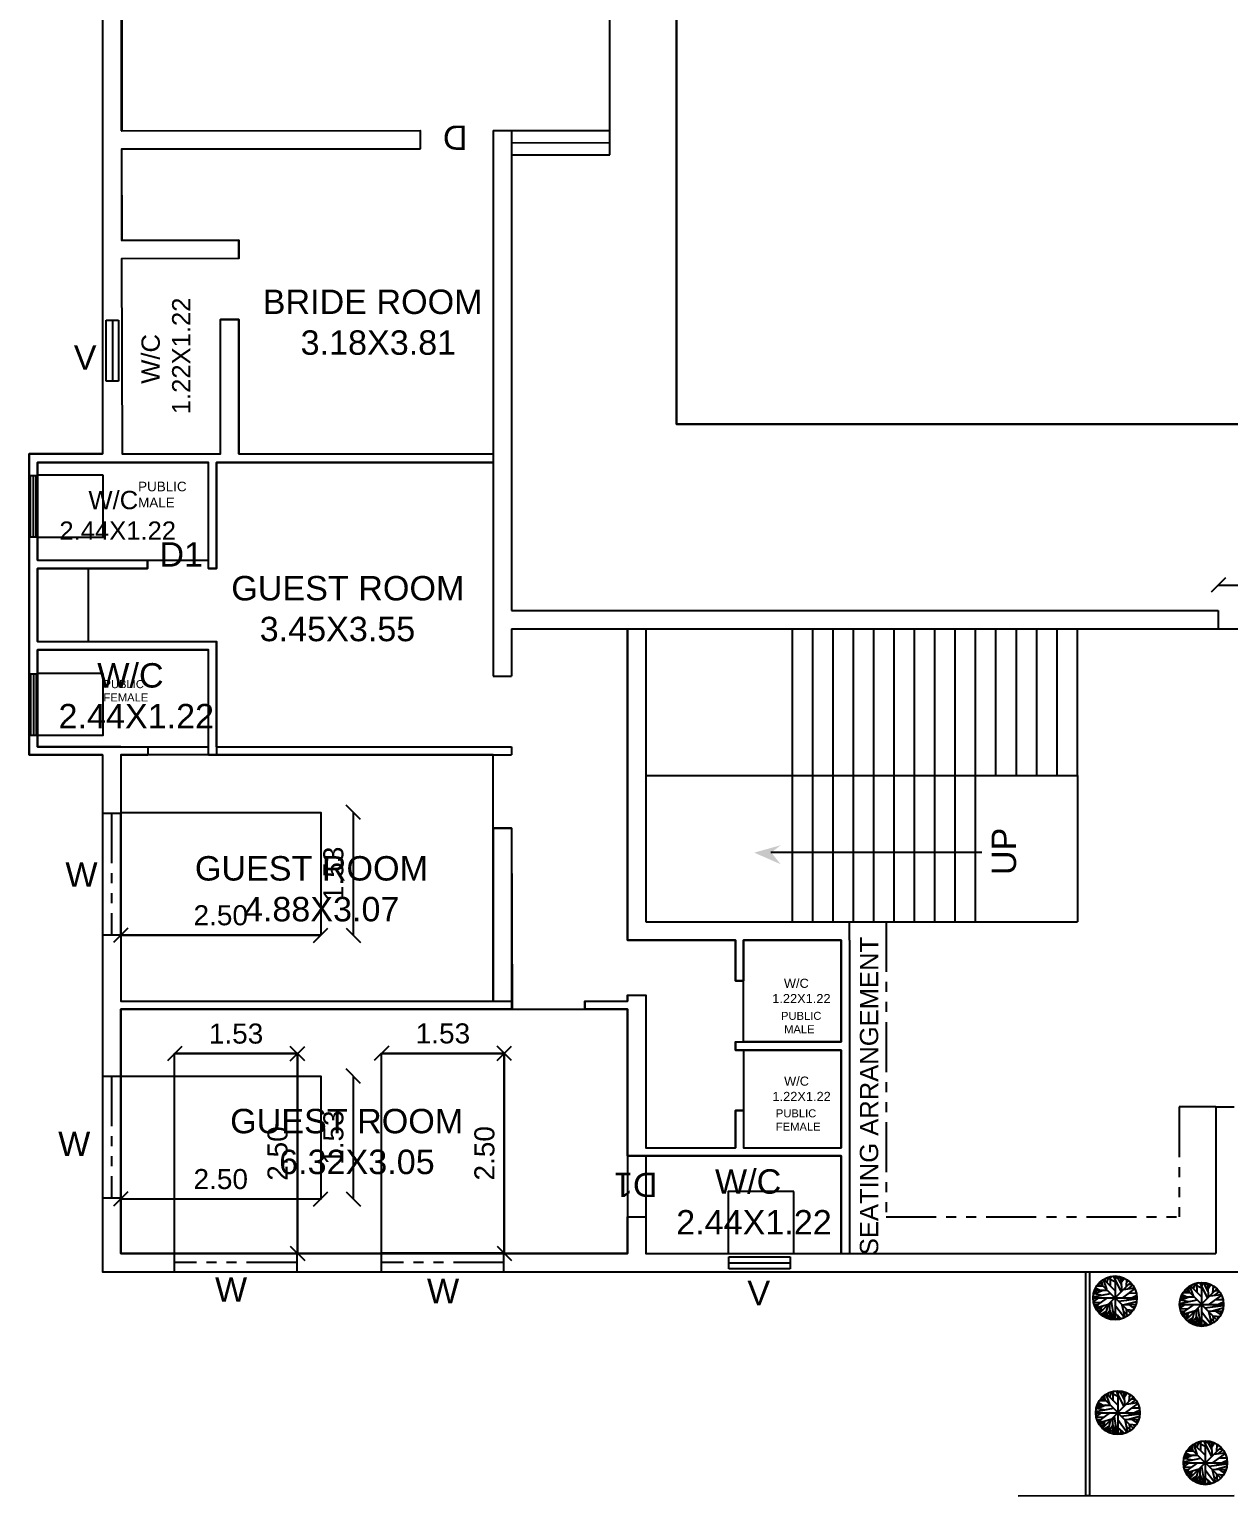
# Model space of a CAD drawing. Header units: metres. Extents: x 0 to 184, y 0 to 104.
# Drawn here: x 28.71 to 43.68, y 31.47 to 49.78 of the extents above; entities that cross this region are included whole.
import ezdxf

# ---------------------------------------------------------------- set-up
doc = ezdxf.new("R2010")
doc.units = ezdxf.units.M
doc.linetypes.add('ACAD_ISO08W100', pattern=[36, 24, -3, 6, -3])
doc.linetypes.add('PHANTOM2', pattern=[1.25, 0.625, -0.125, 0.125, -0.125, 0.125, -0.125])
for name, color, linetype in [('BLK_1_FLR_1_BLT_UP_AREA', 1, 'Continuous'), ('BLK_1_FLR_1_CARPET_AREA', 117, 'Continuous'), ('BLK_1_FLR_1_EXIT_WIDTH_DOOR', 2, 'Continuous'), ('BLK_1_FLR_1_REGULAR_ROOM_1', 117, 'Continuous'), ('BLK_1_FLR_1_REGULAR_ROOM_2', 117, 'Continuous'), ('BLK_1_FLR_1_REGULAR_ROOM_3', 117, 'Continuous'), ('BLK_1_FLR_1_ROOM_2_LIGHT_VENTILATION_1', 140, 'Continuous'), ('BLK_1_FLR_1_ROOM_3_LIGHT_VENTILATION_1', 140, 'Continuous'), ('BLK_1_FLR_1_URINAL', 2, 'Continuous'), ('BLK_1_FLR_1_WASH', 2, 'Continuous'), ('BLK_1_FLR_1_WATER_CLOSET', 213, 'Continuous'), ('SEATING_AREA', 1, 'Continuous')]:
    doc.layers.add(name, color=color, linetype=linetype)
doc.styles.get("Standard").update_dxf_attribs({"font": 'arial.ttf', "height": 0.35})
doc.dimstyles.new('ISO-25', dxfattribs={"dimtxt": 0.8, "dimasz": 0.8, "dimexe": 1.25, "dimexo": 0.625, "dimgap": 0.25, "dimtad": 1, "dimdsep": 46, "dimtxsty": 'Standard', "dimcen": 2.5, "dimse1": 1, "dimse2": 1, "dimadec": 0, "dimazin": 0, "dimtfac": 1, "dimtmove": 0, "dimatfit": 3, "dimfxl": 0, "dimarcsym": 0})
doc.dimstyles.new('SAR', dxfattribs={"dimtxt": 0.25, "dimasz": 0.18, "dimexe": 0.18, "dimexo": 0.0625, "dimgap": 0.12, "dimtad": 1, "dimzin": 0, "dimdsep": 46, "dimtxsty": 'Standard', "dimblk": 'OBLIQUE', "dimcen": 0.09, "dimse1": 1, "dimse2": 1, "dimadec": 0, "dimazin": 0, "dimtfac": 1, "dimtofl": 0, "dimtmove": 0, "dimatfit": 3, "dimldrblk": 'OBLIQUE', "dimfxl": 0, "dimtolj": 1, "dimtzin": 0, "dimarcsym": 0})

# ---------------------------------------------------------------- blocks, each defined once
blk = doc.blocks.new('_Oblique')
at = {"color": 0, "linetype": 'ByBlock', "lineweight": -2}
blk.add_line((-0.5, -0.5), (0.5, 0.5), dxfattribs=at)
blk = doc.blocks.new('*D51')
at = {"layer": 'BLK_1_FLR_1_ROOM_2_LIGHT_VENTILATION_1', "color": 0, "lineweight": -2}
blk.add_line((29.849, 35.176), (32.344, 35.176), dxfattribs=at)
at = {"layer": 'Defpoints', "color": 0}
for p in [(29.849, 35.176), (32.344, 35.176), (32.344, 35.176)]:
    blk.add_point(p, dxfattribs=at)
at = {"layer": 'BLK_1_FLR_1_ROOM_2_LIGHT_VENTILATION_1', "color": 0, "lineweight": -2, "xscale": 0.18, "yscale": 0.18, "zscale": 0.18, "rotation": 180}
blk.add_blockref('_Oblique', (29.849, 35.176), dxfattribs=at)
at = {"layer": 'BLK_1_FLR_1_ROOM_2_LIGHT_VENTILATION_1', "color": 0, "lineweight": -2, "xscale": 0.18, "yscale": 0.18, "zscale": 0.18}
blk.add_blockref('_Oblique', (32.344, 35.176), dxfattribs=at)
at = {"layer": 'BLK_1_FLR_1_ROOM_2_LIGHT_VENTILATION_1', "color": 0, "insert": (31.097, 35.423), "char_height": 0.25, "attachment_point": 5}
blk.add_mtext('\\A1;2.50', dxfattribs=at)
blk = doc.blocks.new('*D52')
at = {"layer": 'BLK_1_FLR_1_ROOM_2_LIGHT_VENTILATION_1', "color": 0, "lineweight": -2}
blk.add_line((32.752, 35.176), (32.752, 36.709), dxfattribs=at)
at = {"layer": 'Defpoints', "color": 0}
for p in [(32.344, 36.709), (32.752, 36.709), (32.344, 35.176)]:
    blk.add_point(p, dxfattribs=at)
at = {"layer": 'BLK_1_FLR_1_ROOM_2_LIGHT_VENTILATION_1', "color": 0, "lineweight": -2, "xscale": 0.18, "yscale": 0.18, "zscale": 0.18}
for p, rotation in [((32.752, 36.709), 90), ((32.752, 35.176), 270)]:
    blk.add_blockref('_Oblique', p, dxfattribs=dict(at, rotation=rotation))
at = {"layer": 'BLK_1_FLR_1_ROOM_2_LIGHT_VENTILATION_1', "color": 0, "insert": (32.504, 35.942), "char_height": 0.25, "attachment_point": 5, "rotation": 90}
blk.add_mtext('\\A1;1.53', dxfattribs=at)
blk = doc.blocks.new('*D53')
at = {"layer": 'BLK_1_FLR_1_ROOM_2_LIGHT_VENTILATION_1', "color": 0, "lineweight": -2}
blk.add_line((32.055, 34.496), (32.055, 36.991), dxfattribs=at)
at = {"layer": 'Defpoints', "color": 0}
for p in [(32.055, 36.991), (32.055, 36.991), (32.055, 34.496)]:
    blk.add_point(p, dxfattribs=at)
at = {"layer": 'BLK_1_FLR_1_ROOM_2_LIGHT_VENTILATION_1', "color": 0, "lineweight": -2, "xscale": 0.18, "yscale": 0.18, "zscale": 0.18}
for p, rotation in [((32.055, 36.991), 90), ((32.055, 34.496), 270)]:
    blk.add_blockref('_Oblique', p, dxfattribs=dict(at, rotation=rotation))
at = {"layer": 'BLK_1_FLR_1_ROOM_2_LIGHT_VENTILATION_1', "color": 0, "insert": (31.807, 35.743), "char_height": 0.25, "attachment_point": 5, "rotation": 90}
blk.add_mtext('\\A1;2.50', dxfattribs=at)
blk = doc.blocks.new('*D54')
at = {"layer": 'BLK_1_FLR_1_ROOM_2_LIGHT_VENTILATION_1', "color": 0, "lineweight": -2}
blk.add_line((32.055, 36.991), (30.522, 36.991), dxfattribs=at)
at = {"layer": 'Defpoints', "color": 0}
for p in [(30.522, 36.991), (30.522, 36.991), (32.055, 36.991)]:
    blk.add_point(p, dxfattribs=at)
at = {"layer": 'BLK_1_FLR_1_ROOM_2_LIGHT_VENTILATION_1', "color": 0, "lineweight": -2, "xscale": 0.18, "yscale": 0.18, "zscale": 0.18}
for p, rotation in [((30.522, 36.991), 180.0000000002713), ((32.055, 36.991), 2.71303e-10)]:
    blk.add_blockref('_Oblique', p, dxfattribs=dict(at, rotation=rotation))
at = {"layer": 'BLK_1_FLR_1_ROOM_2_LIGHT_VENTILATION_1', "color": 0, "insert": (31.288, 37.239), "char_height": 0.25, "attachment_point": 5}
blk.add_mtext('\\A1;1.53', dxfattribs=at)
blk = doc.blocks.new('*D55')
at = {"layer": 'BLK_1_FLR_1_ROOM_2_LIGHT_VENTILATION_1', "color": 0, "lineweight": -2}
blk.add_line((34.636, 34.498), (34.636, 36.994), dxfattribs=at)
at = {"layer": 'Defpoints', "color": 0}
for p in [(34.636, 36.994), (34.636, 36.994), (34.636, 34.498)]:
    blk.add_point(p, dxfattribs=at)
at = {"layer": 'BLK_1_FLR_1_ROOM_2_LIGHT_VENTILATION_1', "color": 0, "lineweight": -2, "xscale": 0.18, "yscale": 0.18, "zscale": 0.18}
for p, rotation in [((34.636, 36.994), 90), ((34.636, 34.498), 270)]:
    blk.add_blockref('_Oblique', p, dxfattribs=dict(at, rotation=rotation))
at = {"layer": 'BLK_1_FLR_1_ROOM_2_LIGHT_VENTILATION_1', "color": 0, "insert": (34.389, 35.746), "char_height": 0.25, "attachment_point": 5, "rotation": 90}
blk.add_mtext('\\A1;2.50', dxfattribs=at)
blk = doc.blocks.new('*D56')
at = {"layer": 'BLK_1_FLR_1_ROOM_2_LIGHT_VENTILATION_1', "color": 0, "lineweight": -2}
blk.add_line((34.636, 36.994), (33.103, 36.994), dxfattribs=at)
at = {"layer": 'Defpoints', "color": 0}
for p in [(33.103, 36.994), (33.103, 36.994), (34.636, 36.994)]:
    blk.add_point(p, dxfattribs=at)
at = {"layer": 'BLK_1_FLR_1_ROOM_2_LIGHT_VENTILATION_1', "color": 0, "lineweight": -2, "xscale": 0.18, "yscale": 0.18, "zscale": 0.18}
for p, rotation in [((33.103, 36.994), 180.0000000002713), ((34.636, 36.994), 2.71303e-10)]:
    blk.add_blockref('_Oblique', p, dxfattribs=dict(at, rotation=rotation))
at = {"layer": 'BLK_1_FLR_1_ROOM_2_LIGHT_VENTILATION_1', "color": 0, "insert": (33.87, 37.241), "char_height": 0.25, "attachment_point": 5}
blk.add_mtext('\\A1;1.53', dxfattribs=at)
blk = doc.blocks.new('*D57')
at = {"layer": 'BLK_1_FLR_1_ROOM_3_LIGHT_VENTILATION_1', "color": 0, "lineweight": -2}
blk.add_line((29.849, 38.468), (32.344, 38.468), dxfattribs=at)
at = {"layer": 'Defpoints', "color": 0}
for p in [(29.849, 38.468), (32.344, 38.468), (32.344, 38.468)]:
    blk.add_point(p, dxfattribs=at)
at = {"layer": 'BLK_1_FLR_1_ROOM_3_LIGHT_VENTILATION_1', "color": 0, "lineweight": -2, "xscale": 0.18, "yscale": 0.18, "zscale": 0.18, "rotation": 180}
blk.add_blockref('_Oblique', (29.849, 38.468), dxfattribs=at)
at = {"layer": 'BLK_1_FLR_1_ROOM_3_LIGHT_VENTILATION_1', "color": 0, "lineweight": -2, "xscale": 0.18, "yscale": 0.18, "zscale": 0.18}
blk.add_blockref('_Oblique', (32.344, 38.468), dxfattribs=at)
at = {"layer": 'BLK_1_FLR_1_ROOM_3_LIGHT_VENTILATION_1', "color": 0, "insert": (31.097, 38.716), "char_height": 0.25, "attachment_point": 5}
blk.add_mtext('\\A1;2.50', dxfattribs=at)
blk = doc.blocks.new('*D58')
at = {"layer": 'BLK_1_FLR_1_ROOM_3_LIGHT_VENTILATION_1', "color": 0, "lineweight": -2}
blk.add_line((32.752, 38.468), (32.752, 40.002), dxfattribs=at)
at = {"layer": 'Defpoints', "color": 0}
for p in [(32.344, 40.002), (32.752, 40.002), (32.344, 38.468)]:
    blk.add_point(p, dxfattribs=at)
at = {"layer": 'BLK_1_FLR_1_ROOM_3_LIGHT_VENTILATION_1', "color": 0, "lineweight": -2, "xscale": 0.18, "yscale": 0.18, "zscale": 0.18}
for p, rotation in [((32.752, 40.002), 90), ((32.752, 38.468), 270)]:
    blk.add_blockref('_Oblique', p, dxfattribs=dict(at, rotation=rotation))
at = {"layer": 'BLK_1_FLR_1_ROOM_3_LIGHT_VENTILATION_1', "color": 0, "insert": (32.504, 39.235), "char_height": 0.25, "attachment_point": 5, "rotation": 90}
blk.add_mtext('\\A1;1.53', dxfattribs=at)
blk = doc.blocks.new('*D59')
at = {"layer": 'BLK_1_FLR_1_EXIT_WIDTH_DOOR', "color": 0, "lineweight": -2}
blk.add_line((43.548, 42.839), (45.986, 42.839), dxfattribs=at)
at = {"layer": 'Defpoints', "color": 0}
for p in [(45.986, 42.839), (43.548, 42.521), (45.986, 42.521)]:
    blk.add_point(p, dxfattribs=at)
at = {"layer": 'BLK_1_FLR_1_EXIT_WIDTH_DOOR', "color": 0, "lineweight": -2, "xscale": 0.18, "yscale": 0.18, "zscale": 0.18, "rotation": 180}
blk.add_blockref('_Oblique', (43.548, 42.839), dxfattribs=at)
at = {"layer": 'BLK_1_FLR_1_EXIT_WIDTH_DOOR', "color": 0, "lineweight": -2, "xscale": 0.18, "yscale": 0.18, "zscale": 0.18}
blk.add_blockref('_Oblique', (45.986, 42.839), dxfattribs=at)
at = {"layer": 'BLK_1_FLR_1_EXIT_WIDTH_DOOR', "color": 0, "insert": (44.767, 43.085), "char_height": 0.25, "attachment_point": 5}
blk.add_mtext('\\A1;2.44', dxfattribs=at)
blk = doc.blocks.new('*D111')
at = {"color": 0, "lineweight": -2}
blk.add_line((30.422, 25.231), (50.336, 25.231), dxfattribs=at)
at = {"color": 0}
for points in [[(30.422, 25.364), (30.422, 25.098), (29.622, 25.231)], [(50.336, 25.364), (50.336, 25.098), (51.136, 25.231)]]:
    blk.add_solid(points, dxfattribs=at)
at = {"layer": 'Defpoints', "color": 0}
for p in [(51.136, 34.496), (29.622, 34.267), (51.136, 25.231)]:
    blk.add_point(p, dxfattribs=at)
at = {"color": 0, "insert": (40.379, 25.889), "char_height": 0.8, "attachment_point": 5}
blk.add_mtext('21.51', dxfattribs=at)
blk = doc.blocks.new('*D117')
at = {"color": 0, "lineweight": -2}
blk.add_line((30.422, 26.594), (41.091, 26.594), dxfattribs=at)
at = {"color": 0}
for points in [[(30.422, 26.727), (30.422, 26.46), (29.622, 26.594)], [(41.091, 26.727), (41.091, 26.46), (41.891, 26.594)]]:
    blk.add_solid(points, dxfattribs=at)
at = {"layer": 'Defpoints', "color": 0}
for p in [(29.622, 34.267), (41.891, 34.267), (41.891, 26.594)]:
    blk.add_point(p, dxfattribs=at)
at = {"color": 0, "insert": (35.756, 27.245), "char_height": 0.8, "attachment_point": 5}
blk.add_mtext('12.27', dxfattribs=at)

msp = doc.modelspace()

# ---------------------------------------------------------------- hatches: boundary and pattern name
at = {"lineweight": 25}
h = msp.add_hatch(color=7, dxfattribs=at)
h.dxf.hatch_style = 1
h.paths.add_polyline_path([(38.08401, 39.59126), (37.75451, 39.49932), (38.08401, 39.35563), (37.96924, 39.50004)])

# ---------------------------------------------------------------- linework, layer by layer
at = {"color": 7, "lineweight": 25}
for p, q in [((35.95519, 48.21095), (35.95504, 57.5045)), ((29.62238, 56.92384), (29.62238, 44.47784)), ((29.85098, 50.82715), (29.85624, 48.50994)), ((29.85624, 48.50994), (33.58561, 48.51352)), ((33.58561, 48.51352), (33.58561, 48.28603)), ((34.49918, 48.51438), (35.95491, 48.51575)), ((34.49918, 48.51438), (34.49918, 41.70378)), ((34.72778, 48.5146), (34.72778, 42.52143)), ((34.72778, 48.3622), (35.95505, 48.36335)), ((29.85676, 48.28173), (33.58561, 48.28603)), ((29.85676, 48.28173), (29.85935, 47.13932)), ((34.72778, 48.2098), (35.95519, 48.21095)), ((31.32369, 47.14505), (29.85935, 47.13932)), ((31.32369, 46.91645), (31.32369, 47.14505)), ((31.32369, 46.91645), (29.85987, 46.91072)), ((29.85987, 46.91072), (29.8654, 44.47784)), ((29.66778, 45.3861), (29.66778, 46.1481)), ((29.66778, 46.1481), (29.82018, 46.1481)), ((29.82018, 46.1481), (29.82018, 45.3861)), ((31.09509, 44.47715), (31.09509, 46.15341)), ((31.32369, 46.15341), (31.09509, 46.15341)), ((31.32369, 44.47715), (31.32369, 46.15341)), ((29.82018, 45.3861), (29.66778, 45.3861)), ((28.70798, 40.71864), (28.70798, 44.47784)), ((28.70798, 44.47784), (29.62238, 44.47784)), ((28.80958, 43.14968), (28.80958, 44.36888)), ((28.80958, 44.36888), (30.94318, 44.36888)), ((29.8654, 44.47784), (31.09509, 44.47784)), ((30.94318, 43.04808), (30.94318, 44.36888)), ((31.04478, 43.04808), (31.04478, 44.36888)), ((31.04478, 44.36888), (34.49918, 44.36888)), ((31.32369, 44.47715), (34.49918, 44.47715)), ((28.71777, 44.20553), (28.71777, 43.44353)), ((28.71777, 44.20553), (28.79285, 44.20553)), ((28.75531, 44.20553), (28.75531, 43.44353)), ((28.79285, 43.44353), (28.79285, 44.20553)), ((28.71777, 43.44353), (28.79285, 43.44353)), ((28.80958, 43.14968), (30.18168, 43.14968)), ((28.80958, 42.13368), (28.80958, 43.04808)), ((28.80958, 43.04808), (30.18168, 43.04808)), ((29.44793, 42.13368), (29.44793, 43.04808)), ((30.18168, 43.04808), (30.18168, 43.14968)), ((30.94318, 43.04808), (31.04478, 43.04808)), ((34.72778, 42.52143), (42.72878, 42.52143)), ((42.72878, 42.52143), (43.54752, 42.52143)), ((43.54752, 42.52143), (43.54752, 42.29283)), ((34.72778, 42.29283), (34.72778, 41.73518)), ((34.72778, 42.29283), (36.17558, 42.29283)), ((36.17558, 42.29283), (36.17558, 38.40663)), ((36.40418, 42.29283), (36.40418, 38.63523)), ((36.40418, 42.29283), (36.48137, 42.29283)), ((36.40418, 42.29283), (43.54752, 42.29283)), ((38.23298, 38.63523), (38.23298, 42.29283)), ((38.48698, 38.63523), (38.48698, 42.29283)), ((38.74098, 38.63523), (38.74098, 42.29283)), ((38.99498, 38.63523), (38.99498, 42.29283)), ((39.24898, 38.63523), (39.24898, 42.29283)), ((39.50298, 38.63523), (39.50298, 42.29283)), ((39.75698, 38.63523), (39.75698, 42.29283)), ((40.01098, 38.63523), (40.01098, 42.29283)), ((40.26498, 38.63523), (40.26498, 42.29283)), ((40.51898, 38.63523), (40.51898, 42.29283)), ((40.77298, 40.46403), (40.77298, 42.29283)), ((41.02698, 40.46403), (41.02698, 42.29283)), ((41.28098, 40.46403), (41.28098, 42.29283)), ((41.53498, 40.46403), (41.53498, 42.29283)), ((41.78898, 40.46403), (41.78898, 42.29283)), ((28.80958, 42.13368), (31.04478, 42.13368)), ((31.04478, 40.82024), (31.04478, 42.13368)), ((28.80958, 40.82024), (28.80958, 42.03208)), ((28.80958, 42.03208), (30.94318, 42.03208)), ((30.94318, 40.71864), (30.94318, 42.03208)), ((28.72112, 41.72914), (28.72112, 40.96714)), ((28.79619, 41.72914), (28.72112, 41.72914)), ((28.75865, 41.72914), (28.75865, 40.96714)), ((28.79619, 40.96714), (28.79619, 41.72914)), ((34.49918, 41.70378), (34.72778, 41.70378)), ((34.72778, 41.73518), (34.72778, 41.70378)), ((28.72112, 40.96714), (28.79619, 40.96714)), ((29.62238, 40.71864), (28.70798, 40.71864)), ((29.85098, 40.82024), (28.80958, 40.82024)), ((29.62238, 40.71864), (29.62238, 34.26704)), ((29.85098, 40.82024), (30.18653, 40.82024)), ((29.85098, 40.82024), (30.18653, 40.82024)), ((29.85098, 40.71864), (30.18653, 40.71864)), ((29.85098, 40.71864), (29.85098, 37.64524)), ((30.18653, 40.82024), (30.18653, 40.71864)), ((30.94318, 40.71864), (34.72778, 40.71864)), ((31.04478, 40.82024), (33.50858, 40.82024)), ((31.04478, 40.82024), (34.72778, 40.82024)), ((34.72778, 40.82024), (34.72778, 40.71864)), ((36.40418, 40.46403), (41.78898, 40.46403)), ((41.78898, 40.46403), (41.78898, 38.63523)), ((29.62031, 39.99237), (29.84891, 39.99237)), ((34.49918, 39.80496), (34.49918, 37.64524)), ((34.72778, 39.80496), (34.49918, 39.80496)), ((34.72778, 39.80496), (34.72778, 37.54364)), ((36.40418, 38.63523), (41.78898, 38.63523)), ((38.94418, 38.40663), (38.94418, 38.63523)), ((29.84891, 38.46837), (29.62031, 38.46837)), ((36.17558, 38.40663), (37.52178, 38.40663)), ((37.52178, 38.40663), (37.52178, 37.89966)), ((37.62338, 38.40663), (37.62338, 37.89966)), ((37.62338, 38.40663), (38.84258, 38.40663)), ((38.84258, 38.40663), (38.84258, 37.13724)), ((38.94418, 38.40663), (38.94418, 34.49564)), ((37.52178, 37.89966), (37.62338, 37.89966)), ((36.17558, 37.72079), (36.17558, 37.64524)), ((36.17558, 37.72079), (36.40418, 37.72079)), ((36.40418, 37.72079), (36.40418, 35.81644)), ((29.85098, 37.64524), (34.72798, 37.64524)), ((29.85098, 37.54364), (34.73455, 37.54364)), ((29.85098, 37.54364), (29.85098, 36.78103)), ((35.64235, 37.64524), (36.17558, 37.64524)), ((35.64235, 37.64524), (35.64235, 37.54364)), ((35.64235, 37.54364), (36.17558, 37.54364)), ((36.17558, 37.54364), (36.17558, 35.71484)), ((37.52178, 37.13724), (37.52178, 37.03564)), ((37.52178, 37.13724), (38.84258, 37.13724)), ((37.52178, 37.03564), (38.84258, 37.03564)), ((37.62338, 37.13767), (37.62338, 37.13724)), ((38.84258, 37.03564), (38.84258, 35.81644)), ((29.62031, 36.70896), (29.84891, 36.70896)), ((29.85098, 36.78103), (29.85098, 34.49564)), ((37.52178, 36.28113), (37.52178, 35.81644)), ((37.62338, 36.28113), (37.52178, 36.28113)), ((37.62338, 36.28113), (37.62338, 35.81644)), ((43.51618, 36.32444), (43.51618, 34.49564)), ((36.17558, 35.71484), (38.84258, 35.71484)), ((36.40418, 35.81644), (37.52178, 35.81644)), ((37.62338, 35.81644), (38.84258, 35.81644)), ((38.84258, 35.71484), (38.84258, 34.49564)), ((29.84891, 35.18496), (29.62031, 35.18496)), ((36.17558, 34.95312), (36.17558, 34.49564)), ((36.17558, 34.95312), (36.40418, 34.95312)), ((36.40418, 34.95312), (36.40418, 34.49564)), ((29.85098, 34.49564), (36.17558, 34.49564)), ((30.52151, 34.2669), (30.52151, 34.4955)), ((32.04551, 34.4955), (32.04551, 34.2669)), ((33.1029, 34.2698), (33.1029, 34.4984)), ((34.6269, 34.4984), (34.6269, 34.2698)), ((36.40418, 34.49564), (38.84258, 34.49564)), ((37.44024, 34.45464), (38.20224, 34.45464)), ((37.44024, 34.30224), (37.44024, 34.45464)), ((38.20224, 34.45464), (38.20224, 34.30224)), ((38.76638, 34.49564), (43.51618, 34.49564)), ((29.62238, 34.26704), (38.81889, 34.26704)), ((38.20224, 34.30224), (37.44024, 34.30224)), ((38.76638, 34.26704), (43.74478, 34.26704)), ((41.89058, 34.26704), (41.89058, 31.47239)), ((41.94138, 34.26704), (41.94138, 31.47239)), ((42.00778, 34.05266), (42.03998, 34.03719)), ((42.01503, 34.06608), (42.07459, 34.03615)), ((42.03032, 34.09085), (42.1084, 34.09085)), ((42.04884, 34.11561), (42.07298, 34.09188)), ((42.05769, 34.10736), (42.05527, 34.1249)), ((42.45032, 34.13281), (42.06627, 33.74876)), ((42.45032, 33.74876), (42.06627, 34.13281)), ((42.07459, 34.14451), (42.0915, 34.13831)), ((42.08908, 34.15586), (42.09713, 34.10323)), ((42.10921, 34.17134), (42.15187, 34.04854)), ((42.11564, 34.17443), (42.25731, 34.03306)), ((42.13738, 34.15379), (42.13818, 34.18681)), ((42.1575, 34.13315), (42.18245, 34.20436)), ((42.16153, 34.1961), (42.25812, 34.14657)), ((42.20097, 34.19197), (42.2219, 34.21261)), ((42.20177, 34.08775), (42.20097, 34.20952)), ((42.23397, 34.21365), (42.33378, 34.01758)), ((42.26939, 34.19197), (42.25168, 34.21467)), ((42.25829, 34.2151), (42.25829, 33.66647)), ((42.26053, 34.16308), (42.27502, 34.21365)), ((42.34183, 34.10323), (42.28307, 34.21365)), ((42.30319, 34.17649), (42.31688, 34.20848)), ((42.34827, 34.02996), (42.33298, 34.20436)), ((42.3362, 34.17443), (42.36437, 34.19301)), ((42.33942, 34.14038), (42.37483, 34.18888)), ((42.50684, 34.05679), (42.3539, 33.94225)), ((42.36517, 34.0475), (42.50201, 34.06608)), ((42.403, 34.1734), (42.39657, 34.08053)), ((42.40059, 34.13522), (42.42232, 34.16102)), ((42.42393, 34.05576), (42.48189, 34.10116)), ((42.42796, 34.11045), (42.47142, 34.11252)), ((43.53093, 34.05229), (43.14688, 33.66824)), ((43.53093, 33.66824), (43.14688, 34.05229)), ((43.1552, 34.06398), (43.1721, 34.05779)), ((43.16969, 34.07533), (43.17774, 34.0227)), ((43.18981, 34.09081), (43.23247, 33.96801)), ((43.19625, 34.09391), (43.33792, 33.95253)), ((43.21798, 34.07327), (43.21879, 34.10629)), ((43.23811, 34.05263), (43.26306, 34.12383)), ((43.24213, 34.11558), (43.33872, 34.06604)), ((43.28157, 34.11145), (43.3025, 34.13209)), ((43.28238, 34.00723), (43.28157, 34.12899)), ((43.31458, 34.13312), (43.41439, 33.93705)), ((43.34999, 34.11145), (43.33228, 34.13415)), ((43.3389, 34.13458), (43.3389, 33.58594)), ((43.34114, 34.08256), (43.35563, 34.13312)), ((43.42244, 34.0227), (43.36368, 34.13312)), ((43.3838, 34.09597), (43.39748, 34.12796)), ((43.42888, 33.94944), (43.41358, 34.12383)), ((43.4168, 34.09391), (43.44497, 34.11248)), ((43.42002, 34.05985), (43.45544, 34.10836)), ((43.48361, 34.09288), (43.47717, 34)), ((43.4812, 34.05469), (43.50293, 34.08049)), ((41.98397, 33.94079), (42.53261, 33.94079)), ((41.98525, 33.9536), (42.20338, 33.99591)), ((41.98525, 33.91851), (42.0102, 33.91026)), ((42.11082, 34.03512), (41.98766, 33.98353)), ((42.05125, 33.94018), (41.98847, 33.89478)), ((41.99008, 33.999), (42.09391, 33.97527)), ((41.99088, 33.88446), (42.0915, 33.88756)), ((41.99732, 34.02274), (42.0432, 34.00829)), ((42.00215, 34.03615), (42.16314, 34.03615)), ((42.00859, 33.8277), (42.16555, 33.94122)), ((42.01503, 33.81532), (42.18165, 33.86485)), ((42.1905, 33.87208), (42.19131, 33.67704)), ((42.21224, 33.89478), (42.24685, 33.66776)), ((42.30078, 33.89891), (42.53099, 33.9278)), ((42.37886, 33.8566), (42.52777, 33.89581)), ((42.39254, 33.91026), (42.53018, 33.97321)), ((42.4344, 34.0021), (42.52455, 34.00313)), ((43.06585, 33.87307), (43.28399, 33.91538)), ((43.19142, 33.9546), (43.06827, 33.903)), ((43.07068, 33.91848), (43.17452, 33.89475)), ((43.07793, 33.94221), (43.12381, 33.92777)), ((43.08276, 33.95563), (43.24374, 33.95563)), ((43.08839, 33.97214), (43.12059, 33.95666)), ((43.09564, 33.98555), (43.1552, 33.95563)), ((43.11093, 34.01032), (43.18901, 34.01032)), ((43.12944, 34.03509), (43.15359, 34.01135)), ((43.1383, 34.02683), (43.13588, 34.04437)), ((43.58745, 33.97627), (43.43451, 33.86172)), ((43.44578, 33.96698), (43.58262, 33.98555)), ((43.47315, 33.82973), (43.61079, 33.89268)), ((43.50454, 33.97524), (43.56249, 34.02064)), ((43.50856, 34.02993), (43.55203, 34.03199)), ((43.515, 33.92158), (43.60516, 33.92261)), ((41.99732, 33.8566), (42.05125, 33.85866)), ((42.01744, 33.85763), (42.00456, 33.84009)), ((42.08023, 33.8081), (42.02308, 33.80087)), ((42.0424, 33.85247), (42.02871, 33.82048)), ((42.04562, 33.80294), (42.03193, 33.78746)), ((42.11001, 33.79262), (42.03837, 33.77817)), ((42.05849, 33.7823), (42.04481, 33.76992)), ((42.09391, 33.83802), (42.05688, 33.75547)), ((42.14543, 33.76785), (42.08103, 33.73174)), ((42.13818, 33.73999), (42.09955, 33.71832)), ((42.16716, 33.84834), (42.12772, 33.69975)), ((42.19131, 33.77508), (42.13174, 33.69871)), ((42.19131, 33.72451), (42.14382, 33.69252)), ((42.15992, 33.73277), (42.16716, 33.68427)), ((42.19131, 33.79365), (42.24041, 33.66879)), ((42.21948, 33.72348), (42.2058, 33.67292)), ((42.22914, 33.69975), (42.21546, 33.67188)), ((42.22994, 33.77508), (42.34022, 33.68014)), ((42.25812, 33.8535), (42.37644, 33.69459)), ((42.29675, 33.69768), (42.27583, 33.66879)), ((42.28548, 33.72761), (42.30641, 33.67292)), ((42.34344, 33.85557), (42.38047, 33.69665)), ((42.34424, 33.85557), (42.52052, 33.86176)), ((42.36276, 33.77404), (42.41991, 33.71935)), ((42.37161, 33.73586), (42.36356, 33.68943)), ((42.39737, 33.80294), (42.40622, 33.71213)), ((42.4022, 33.79778), (42.48511, 33.78849)), ((42.43279, 33.85763), (42.49799, 33.8081)), ((42.44808, 33.79159), (42.46901, 33.76682)), ((42.4682, 33.8308), (42.51247, 33.83906)), ((43.06458, 33.86026), (43.61322, 33.86026)), ((43.06585, 33.83799), (43.09081, 33.82973)), ((43.13186, 33.85966), (43.06907, 33.81426)), ((43.07149, 33.80394), (43.1721, 33.80703)), ((43.07793, 33.77607), (43.13186, 33.77814)), ((43.09805, 33.77711), (43.08517, 33.75956)), ((43.0892, 33.74718), (43.24616, 33.86069)), ((43.09564, 33.7348), (43.26226, 33.78433)), ((43.16083, 33.72757), (43.10368, 33.72035)), ((43.123, 33.77195), (43.10932, 33.73996)), ((43.12622, 33.72241), (43.11254, 33.70694)), ((43.19062, 33.71209), (43.11898, 33.69765)), ((43.1391, 33.70178), (43.12542, 33.68939)), ((43.17452, 33.7575), (43.13749, 33.67495)), ((43.22603, 33.68733), (43.16164, 33.65121)), ((43.24777, 33.76782), (43.20833, 33.61922)), ((43.27191, 33.69455), (43.21235, 33.61819)), ((43.27111, 33.79155), (43.27191, 33.59652)), ((43.27191, 33.71313), (43.32102, 33.58826)), ((43.29284, 33.81426), (43.32745, 33.58723)), ((43.31055, 33.69455), (43.42083, 33.59961)), ((43.33872, 33.77298), (43.45705, 33.61406)), ((43.38139, 33.81838), (43.6116, 33.84728)), ((43.42405, 33.77504), (43.46107, 33.61613)), ((43.42485, 33.77504), (43.60113, 33.78123)), ((43.44336, 33.69352), (43.50051, 33.63883)), ((43.45946, 33.77607), (43.60838, 33.81529)), ((43.47798, 33.72241), (43.48683, 33.6316)), ((43.48281, 33.71725), (43.56571, 33.70797)), ((43.51339, 33.77711), (43.57859, 33.72757)), ((43.52869, 33.71106), (43.54962, 33.6863)), ((43.54881, 33.75028), (43.59308, 33.75853)), ((43.21879, 33.65947), (43.18015, 33.6378)), ((43.27191, 33.64399), (43.22442, 33.612)), ((43.24052, 33.65224), (43.24777, 33.60374)), ((43.30009, 33.64296), (43.2864, 33.59239)), ((43.30975, 33.61922), (43.29606, 33.59136)), ((43.37736, 33.61716), (43.35643, 33.58826)), ((43.36609, 33.64708), (43.38702, 33.59239)), ((43.45222, 33.65534), (43.44417, 33.6089)), ((42.19316, 32.70063), (42.21811, 32.77183)), ((42.23662, 32.75945), (42.25755, 32.78009)), ((42.23743, 32.65522), (42.23662, 32.77699)), ((42.26962, 32.78112), (42.36943, 32.58505)), ((42.30504, 32.75945), (42.28733, 32.78215)), ((42.29395, 32.78258), (42.29395, 32.23394)), ((42.29619, 32.73055), (42.31067, 32.78112)), ((42.37748, 32.6707), (42.31872, 32.78112)), ((42.33885, 32.74397), (42.35253, 32.77596)), ((42.38392, 32.59744), (42.36863, 32.77183)), ((42.14647, 32.6026), (42.02331, 32.551)), ((42.03297, 32.59021), (42.07886, 32.57576)), ((42.0378, 32.60363), (42.19879, 32.60363)), ((42.04344, 32.62014), (42.07564, 32.60466)), ((42.05068, 32.63355), (42.11025, 32.60363)), ((42.06598, 32.65832), (42.14405, 32.65832)), ((42.08449, 32.68309), (42.10864, 32.65935)), ((42.09334, 32.67483), (42.09093, 32.69237)), ((42.48597, 32.70028), (42.10192, 32.31624)), ((42.48597, 32.31624), (42.10192, 32.70028)), ((42.11025, 32.71198), (42.12715, 32.70579)), ((42.12474, 32.72333), (42.13279, 32.6707)), ((42.14486, 32.73881), (42.18752, 32.61601)), ((42.1513, 32.7419), (42.29297, 32.60053)), ((42.17303, 32.72127), (42.17384, 32.75429)), ((42.19718, 32.76358), (42.29377, 32.71404)), ((42.37185, 32.7419), (42.40002, 32.76048)), ((42.37507, 32.70785), (42.41049, 32.75635)), ((42.54249, 32.62427), (42.38956, 32.50972)), ((42.40083, 32.61498), (42.53766, 32.63355)), ((42.43866, 32.74087), (42.43222, 32.648)), ((42.43624, 32.70269), (42.45798, 32.72849)), ((42.45959, 32.62323), (42.51754, 32.66864)), ((42.46361, 32.67793), (42.50708, 32.67999)), ((42.01963, 32.50826), (42.56827, 32.50826)), ((42.0209, 32.52107), (42.23904, 32.56338)), ((42.0209, 32.48599), (42.04585, 32.47773)), ((42.0869, 32.50766), (42.02412, 32.46225)), ((42.02573, 32.56648), (42.12957, 32.54274)), ((42.02653, 32.45193), (42.12715, 32.45503)), ((42.03297, 32.42407), (42.0869, 32.42614)), ((42.0531, 32.4251), (42.04022, 32.40756)), ((42.04424, 32.39518), (42.2012, 32.50869)), ((42.05068, 32.38279), (42.2173, 32.43233)), ((42.07805, 32.41994), (42.06437, 32.38795)), ((42.12957, 32.4055), (42.09254, 32.32294)), ((42.20281, 32.41582), (42.16337, 32.26722)), ((42.22616, 32.43955), (42.22696, 32.24452)), ((42.24789, 32.46225), (42.2825, 32.23523)), ((42.29377, 32.42098), (42.4121, 32.26206)), ((42.33643, 32.46638), (42.56664, 32.49527)), ((42.37909, 32.42304), (42.41612, 32.26412)), ((42.3799, 32.42304), (42.55618, 32.42923)), ((42.41451, 32.42407), (42.56342, 32.46329)), ((42.42819, 32.47773), (42.56584, 32.54068)), ((42.46844, 32.4251), (42.53364, 32.37557)), ((42.47005, 32.56957), (42.5602, 32.57061)), ((42.50386, 32.39827), (42.54813, 32.40653)), ((42.11588, 32.37557), (42.05873, 32.36835)), ((42.08127, 32.37041), (42.06759, 32.35493)), ((42.14566, 32.36009), (42.07403, 32.34565)), ((42.09415, 32.34977), (42.08046, 32.33739)), ((42.18108, 32.33533), (42.11669, 32.29921)), ((42.17384, 32.30746), (42.1352, 32.28579)), ((42.22696, 32.34255), (42.1674, 32.26619)), ((42.22696, 32.29199), (42.17947, 32.26)), ((42.19557, 32.30024), (42.20281, 32.25174)), ((42.22696, 32.36112), (42.27606, 32.23626)), ((42.25513, 32.29095), (42.24145, 32.24039)), ((42.26479, 32.26722), (42.25111, 32.23936)), ((42.2656, 32.34255), (42.37587, 32.24761)), ((42.33241, 32.26516), (42.31148, 32.23626)), ((42.32114, 32.29508), (42.34207, 32.24039)), ((42.39841, 32.34152), (42.45556, 32.28683)), ((42.40727, 32.30334), (42.39922, 32.2569)), ((42.43302, 32.37041), (42.44188, 32.2796)), ((42.43785, 32.36525), (42.52076, 32.35596)), ((42.48373, 32.35906), (42.50466, 32.33429)), ((43.17609, 32.05837), (43.20024, 32.03463)), ((43.18495, 32.05011), (43.18253, 32.06765)), ((43.57757, 32.07557), (43.19353, 31.69152)), ((43.57757, 31.69152), (43.19353, 32.07557)), ((43.20185, 32.08726), (43.21875, 32.08107)), ((43.21634, 32.09861), (43.22439, 32.04598)), ((43.23646, 32.11409), (43.27912, 31.99129)), ((43.2429, 32.11719), (43.38457, 31.97581)), ((43.26463, 32.09655), (43.26544, 32.12957)), ((43.28476, 32.07591), (43.30971, 32.14711)), ((43.28878, 32.13886), (43.38537, 32.08932)), ((43.32822, 32.13473), (43.34915, 32.15537)), ((43.32903, 32.03051), (43.32822, 32.15227)), ((43.36123, 32.1564), (43.46104, 31.96033)), ((43.39664, 32.13473), (43.37893, 32.15743)), ((43.38555, 32.15786), (43.38555, 31.60922)), ((43.38779, 32.10584), (43.40228, 32.1564)), ((43.46909, 32.04598), (43.41033, 32.1564)), ((43.43045, 32.11925), (43.44413, 32.15124)), ((43.47553, 31.97272), (43.46023, 32.14711)), ((43.46345, 32.11719), (43.49162, 32.13576)), ((43.46667, 32.08313), (43.50209, 32.13163)), ((43.53026, 32.11615), (43.52382, 32.02328)), ((43.52785, 32.07797), (43.54958, 32.10377)), ((43.55119, 31.99852), (43.60914, 32.04392)), ((43.55521, 32.05321), (43.59868, 32.05527)), ((43.11123, 31.88354), (43.65987, 31.88354)), ((43.1125, 31.89635), (43.33064, 31.93866)), ((43.1125, 31.86127), (43.13746, 31.85301)), ((43.23807, 31.97788), (43.11492, 31.92628)), ((43.17851, 31.88294), (43.11572, 31.83753)), ((43.11733, 31.94176), (43.22117, 31.91803)), ((43.12458, 31.96549), (43.17046, 31.95105)), ((43.12941, 31.97891), (43.29039, 31.97891)), ((43.13504, 31.99542), (43.16724, 31.97994)), ((43.13585, 31.77046), (43.29281, 31.88397)), ((43.14228, 32.00883), (43.20185, 31.97891)), ((43.15758, 32.0336), (43.23566, 32.0336)), ((43.42803, 31.84166), (43.65824, 31.87056)), ((43.6341, 31.99955), (43.48116, 31.885)), ((43.49243, 31.99026), (43.62927, 32.00883)), ((43.5198, 31.85301), (43.65744, 31.91596)), ((43.56165, 31.94486), (43.65181, 31.94589)), ((43.11814, 31.82722), (43.21875, 31.83031)), ((43.12458, 31.79935), (43.17851, 31.80142)), ((43.1447, 31.80039), (43.13182, 31.78284)), ((43.14228, 31.75808), (43.30891, 31.80761)), ((43.20748, 31.75085), (43.15033, 31.74363)), ((43.16965, 31.79523), (43.15597, 31.76324)), ((43.17287, 31.74569), (43.15919, 31.73021)), ((43.23727, 31.73537), (43.16563, 31.72093)), ((43.18575, 31.72506), (43.17207, 31.71267)), ((43.22117, 31.78078), (43.18414, 31.69822)), ((43.27268, 31.71061), (43.20829, 31.67449)), ((43.26544, 31.68275), (43.2268, 31.66108)), ((43.29442, 31.7911), (43.25498, 31.6425)), ((43.31856, 31.71783), (43.259, 31.64147)), ((43.28717, 31.67552), (43.29442, 31.62702)), ((43.31776, 31.81483), (43.31856, 31.6198)), ((43.31856, 31.73641), (43.36767, 31.61154)), ((43.33949, 31.83753), (43.3741, 31.61051)), ((43.3572, 31.71783), (43.46748, 31.62289)), ((43.38537, 31.79626), (43.5037, 31.63734)), ((43.41274, 31.67036), (43.43367, 31.61567)), ((43.4707, 31.79832), (43.50772, 31.63941)), ((43.4715, 31.79832), (43.64778, 31.80451)), ((43.49001, 31.7168), (43.54716, 31.66211)), ((43.49887, 31.67862), (43.49082, 31.63218)), ((43.50611, 31.79935), (43.65503, 31.83857)), ((43.52463, 31.74569), (43.53348, 31.65488)), ((43.52946, 31.74053), (43.61236, 31.73125)), ((43.56004, 31.80039), (43.62524, 31.75085)), ((43.57534, 31.73434), (43.59627, 31.70958)), ((43.59546, 31.77356), (43.63973, 31.78181)), ((43.31856, 31.66727), (43.27107, 31.63528)), ((43.34674, 31.66624), (43.33305, 31.61567)), ((43.3564, 31.6425), (43.34271, 31.61464)), ((43.42401, 31.64044), (43.40308, 31.61154)), ((41.04991, 31.47147), (43.74478, 31.47239)), ((41.89058, 31.47239), (41.94138, 31.47239))]:
    msp.add_line(p, q, dxfattribs=at)
at = {"color": 7, "linetype": 'ACAD_ISO08W100', "lineweight": 25}
for p, q in [((29.74398, 46.1481), (29.74398, 45.3861)), ((40.59645, 39.49932), (37.96351, 39.49932)), ((37.44024, 34.37844), (38.20224, 34.37844))]:
    msp.add_line(p, q, dxfattribs=at)
at = {"color": 7, "linetype": 'PHANTOM2', "lineweight": 25}
for p, q in [((29.73461, 39.99237), (29.73461, 38.46837)), ((39.40138, 38.63523), (39.40138, 34.95284)), ((29.73461, 36.70896), (29.73461, 35.18496)), ((43.51618, 36.32444), (43.05898, 36.32444)), ((43.05898, 36.32444), (43.05898, 34.95284)), ((43.51618, 36.32444), (43.74478, 36.32444)), ((39.40138, 34.95284), (43.05898, 34.95284)), ((32.04551, 34.3812), (30.52151, 34.3812)), ((34.6269, 34.3841), (33.1029, 34.3841))]:
    msp.add_line(p, q, dxfattribs=at)
at = {"color": 7, "lineweight": 25}
for centre in [(42.25829, 33.94079), (43.3389, 33.86026), (42.29395, 32.50826), (43.38555, 31.88354)]:
    msp.add_circle(centre, 0.27432, dxfattribs=at)
at = {"layer": 'BLK_1_FLR_1_BLT_UP_AREA', "color": 11}
msp.add_lwpolyline([(30.76538, 67.99824), (30.76538, 64.69624), (29.62238, 64.69624), (29.62238, 44.47784), (28.70798, 44.47784), (28.70798, 40.71864), (29.62238, 40.71864), (29.62238, 34.26704), (47.85958, 34.26704), (47.85958, 34.49564), (51.13618, 34.49564), (51.13618, 64.69624), (36.81058, 64.69624), (36.81058, 67.99824)], close=True, dxfattribs=at)
at = {"layer": 'BLK_1_FLR_1_CARPET_AREA', "color": 11}
msp.add_lwpolyline([(29.85098, 59.97674), (29.86201, 48.50994), (33.58561, 48.51352), (33.58561, 48.28603), (29.85676, 48.28173), (29.86123, 47.13933), (31.32369, 47.14505), (31.32458, 46.91645), (29.85987, 46.91072), (29.8654, 44.47784), (31.09509, 44.47715), (31.09509, 46.15341), (31.32369, 46.15341), (31.32369, 44.47715), (34.49918, 44.47715), (34.49918, 44.36888), (31.04478, 44.36888), (31.04478, 43.04808), (30.94318, 43.04808), (30.94318, 44.36888), (28.80958, 44.36888), (28.80958, 43.14968), (30.18168, 43.14968), (30.18168, 43.04808), (28.80958, 43.04808), (28.80958, 42.13368), (31.04478, 42.13368), (31.04478, 40.71864), (30.94318, 40.71864), (30.94318, 42.03208), (28.80958, 42.03208), (28.80958, 40.82024), (30.18653, 40.82024), (30.18653, 40.71864), (29.85098, 40.71864), (29.85098, 37.64524), (34.49918, 37.64524), (34.49918, 39.80496), (34.72778, 39.80496), (34.73455, 37.54364), (29.85098, 37.54364), (29.85098, 34.49564), (36.17558, 34.49564), (36.17558, 34.95312), (36.40418, 34.95312), (36.40418, 34.49564), (38.84258, 34.49564), (38.84258, 35.71484), (36.17558, 35.71484), (36.17558, 37.54364), (35.64235, 37.54364), (35.64235, 37.64524), (36.17558, 37.64524), (36.17558, 37.72079), (36.40418, 37.72079), (36.40418, 35.81644), (37.52178, 35.81644), (37.52178, 36.28113), (37.62338, 36.28113), (37.62338, 35.81644), (38.84258, 35.81644), (38.84258, 37.03564), (37.52178, 37.03564), (37.52178, 37.13724), (38.84258, 37.13724), (38.84258, 38.40663), (37.62338, 38.40663), (37.62338, 37.89966), (37.52178, 37.89966), (37.52178, 38.40663), (36.17558, 38.40663), (36.17558, 42.29283), (48.85018, 42.29283)], dxfattribs=at)
at = {"layer": 'BLK_1_FLR_1_REGULAR_ROOM_1', "color": 2}
msp.add_lwpolyline([(50.90758, 64.46764), (36.78518, 64.46764), (36.78518, 44.84635), (50.90758, 44.84635)], close=True, dxfattribs=at)
at = {"layer": 'BLK_1_FLR_1_REGULAR_ROOM_2', "color": 2}
msp.add_lwpolyline([(29.85098, 37.54364), (36.17558, 37.54364), (36.17558, 34.49564), (29.85098, 34.49564)], close=True, dxfattribs=at)
at = {"layer": 'BLK_1_FLR_1_REGULAR_ROOM_3', "color": 2}
msp.add_lwpolyline([(29.85098, 37.64524), (34.49918, 37.64524), (34.49918, 40.71864), (29.85098, 40.71864)], close=True, dxfattribs=at)
at = {"layer": 'BLK_1_FLR_1_ROOM_2_LIGHT_VENTILATION_1', "color": 232}
for points in [[(32.05484, 34.49564), (30.52151, 34.49564), (30.52151, 36.99092), (32.05484, 36.99092)], [(34.63624, 34.4984), (33.1029, 34.4984), (33.1029, 36.99368), (34.63624, 36.99368)], [(29.84891, 35.17563), (29.84891, 36.70896), (32.34419, 36.70896), (32.34419, 35.17563)]]:
    msp.add_lwpolyline(points, close=True, dxfattribs=at)
at = {"layer": 'BLK_1_FLR_1_ROOM_3_LIGHT_VENTILATION_1', "color": 232}
msp.add_lwpolyline([(29.84891, 38.46837), (29.84891, 40.00171), (32.34419, 40.00171), (32.34419, 38.46837)], close=True, dxfattribs=at)
at = {"layer": 'BLK_1_FLR_1_URINAL', "color": 235}
msp.add_lwpolyline([(36.40418, 34.49564), (38.84258, 34.49564), (38.84258, 35.71484), (36.40418, 35.71484)], close=True, dxfattribs=at)
at = {"layer": 'BLK_1_FLR_1_WASH', "color": 60}
for points in [[(29.62923, 44.21087), (28.80958, 44.21087), (28.80958, 43.43823), (29.62923, 43.43823)], [(29.62924, 41.73763), (28.80959, 41.73763), (28.80959, 40.96499), (29.62924, 40.96499)], [(38.24999, 35.26828), (37.43034, 35.26828), (37.43034, 34.49564), (38.24999, 34.49564)]]:
    msp.add_lwpolyline(points, close=True, dxfattribs=at)
at = {"layer": 'BLK_1_FLR_1_WASH', "color": 55}
for points in [[(29.62923, 44.21087), (28.80958, 44.21087), (28.80958, 43.43823), (29.62923, 43.43823)], [(29.62924, 41.73763), (28.80959, 41.73763), (28.80959, 40.96499), (29.62924, 40.96499)], [(38.24999, 35.26828), (37.43034, 35.26828), (37.43034, 34.49564), (38.24999, 34.49564)]]:
    msp.add_lwpolyline(points, close=True, dxfattribs=at)
at = {"layer": 'BLK_1_FLR_1_WATER_CLOSET', "color": 1}
for points in [[(28.80958, 43.14968), (30.94318, 43.14968), (30.94318, 44.36888), (28.80958, 44.36888)], [(37.62338, 38.40663), (38.84258, 38.40663), (38.84258, 37.13724), (37.62338, 37.13724)]]:
    msp.add_lwpolyline(points, close=True, dxfattribs=at)
at = {"layer": 'BLK_1_FLR_1_WATER_CLOSET', "color": 2}
for points in [[(28.80958, 40.82024), (30.94318, 40.82024), (30.94318, 42.03208), (28.80958, 42.03208)], [(37.62338, 35.81644), (38.84258, 35.81644), (38.84258, 37.03564), (37.62338, 37.03564)]]:
    msp.add_lwpolyline(points, close=True, dxfattribs=at)
at = {"layer": 'SEATING_AREA', "color": 1}
msp.add_lwpolyline([(36.78518, 61.11033), (46.72704, 61.11033), (46.72704, 44.84635), (36.78518, 44.84635)], close=True, dxfattribs=at)

# ---------------------------------------------------------------- texts
at = {"color": 7, "lineweight": 25}
for s, height, rotation, p in [('D', 0.3048, 180, (34.17694, 48.57669)), ('1.22X1.22', 0.2286, 90, (30.7182, 44.97241)), ('    W/C', 0.2286, 90, (30.33627, 44.99767)), ('UP', 0.3048, 90, (41.02314, 39.21942)), ('SEATING ARRANGEMENT', 0.2286, 90, (39.30266, 34.47433)), ('D1', 0.3048, 180, (36.54953, 35.50349))]:
    msp.add_text(s, height=height, rotation=rotation, dxfattribs=at).set_placement(p)
for s, height, p in [(' BRIDE ROOM', 0.3048, (31.50245, 46.22369)), ('     3.18X3.81', 0.3048, (31.50245, 45.71445)), ('V', 0.3048, (29.26272, 45.52799)), ('    W/C', 0.2286, (29.09085, 43.78691)), ('2.44X1.22', 0.2286, (29.0829, 43.40497)), ('D1', 0.3048, (30.33175, 43.07025)), ('   GUEST ROOM', 0.3048, (30.87367, 42.64813)), ('      3.45X3.55', 0.3048, (30.87367, 42.13888)), ('    W/C', 0.3048, (29.08303, 41.56018)), ('2.44X1.22', 0.3048, (29.07243, 41.05094)), ('W', 0.3048, (29.1579, 39.07313)), ('GUEST ROOM', 0.3048, (30.77413, 39.15114)), ('     4.88X3.07', 0.3048, (30.79451, 38.64189)), ('   W/C', 0.1143, (37.99279, 37.81143)), ('1.22X1.22', 0.1143, (37.98016, 37.62046)), ('   W/C', 0.1143, (37.99559, 36.58976)), ('1.22X1.22', 0.1143, (37.98296, 36.39879)), ('GUEST ROOM', 0.3048, (31.21414, 35.99593)), ('W', 0.3048, (29.06772, 35.71288)), ('     6.32X3.05', 0.3048, (31.23452, 35.48668)), ('    W/C', 0.3048, (36.79234, 35.24176)), ('2.44X1.22', 0.3048, (36.78173, 34.73251)), ('W', 0.3048, (31.0252, 33.89471)), ('W', 0.3048, (33.67107, 33.87464)), ('V', 0.3048, (37.66996, 33.85013))]:
    msp.add_text(s, height=height, dxfattribs=at).set_placement(p)
at = {"layer": 'BLK_1_FLR_1_WATER_CLOSET', "color": 1, "attachment_point": 1}
for s, width, insert, char_height in [('PUBLIC   MALE', 0.7827017, (30.0659, 44.13014), 0.12), ('PUBLIC  MALE', 0.482373, (38.08963, 37.51208), 0.1)]:
    msp.add_mtext_dynamic_manual_height_columns(s, width=width, gutter_width=45, heights=[0], dxfattribs=dict(at, insert=insert, char_height=char_height))
at = {"layer": 'BLK_1_FLR_1_WATER_CLOSET', "color": 2, "char_height": 0.1, "attachment_point": 1}
for width, insert in [(0.5970948, (29.63379, 41.653)), (0.8446186, (38.02545, 36.29497))]:
    msp.add_mtext_dynamic_manual_height_columns('PUBLIC   FEMALE', width=width, gutter_width=45, heights=[0], dxfattribs=dict(at, insert=insert))

# ---------------------------------------------------------------- dimensions: what is measured, and where the dimension line sits
for base, p2, picture, middle in [((51.13618, 25.23093), (51.13618, 34.49564), '*D111', (40.37928, 25.88938)), ((41.89058, 26.59363), (41.89058, 34.26704), '*D117', (35.75648, 27.24526))]:
    dim = msp.add_linear_dim(base=base, p1=(29.62238, 34.26704), p2=p2, dimstyle='ISO-25')
    dim.commit()
    dim.dimension.update_dxf_attribs({"geometry": picture, "text_midpoint": middle})
at = {"layer": 'BLK_1_FLR_1_EXIT_WIDTH_DOOR', "color": 2}
dim = msp.add_linear_dim(base=(45.98592, 42.83901), p1=(43.54752, 42.52143), p2=(45.98592, 42.52143), dimstyle='SAR', override={"dimpost": '\\X', "dimfxl": 0.018, "dimfxlon": 1, "dimarcsym": 1}, dxfattribs=at)
dim.commit()
dim.dimension.update_dxf_attribs({"geometry": '*D59', "text_midpoint": (44.76672, 43.08452)})
at = {"layer": 'BLK_1_FLR_1_ROOM_2_LIGHT_VENTILATION_1', "color": 232}
for p1, p2, distance, picture, middle in [((32.05484, 36.99092), (30.52151, 36.99092), 0, '*D54', (31.28818, 37.23865)), ((34.63624, 36.99368), (33.1029, 36.99368), 0, '*D56', (33.86957, 37.24141)), ((32.05484, 34.49564), (32.05484, 36.99092), 0, '*D53', (31.8072, 35.74328)), ((34.63624, 34.4984), (34.63624, 36.99368), 0, '*D55', (34.38859, 35.74604)), ((32.34419, 35.17563), (32.34419, 36.70896), -0.40732, '*D52', (32.50378, 35.9423)), ((29.84891, 35.17563), (32.34419, 35.17563), 0, '*D51', (31.09655, 35.42327))]:
    dim = msp.add_aligned_dim(p1=p1, p2=p2, distance=distance, dimstyle='SAR', override={"dimpost": '\\X', "dimfxl": 0.018, "dimfxlon": 1, "dimarcsym": 1}, dxfattribs=at)
    dim.commit()
    dim.dimension.update_dxf_attribs({"geometry": picture, "text_midpoint": middle})
at = {"layer": 'BLK_1_FLR_1_ROOM_3_LIGHT_VENTILATION_1', "color": 232}
for p1, p2, distance, picture, middle in [((32.34419, 38.46837), (32.34419, 40.00171), -0.40732, '*D58', (32.50378, 39.23504)), ((29.84891, 38.46837), (32.34419, 38.46837), 0, '*D57', (31.09655, 38.71602))]:
    dim = msp.add_aligned_dim(p1=p1, p2=p2, distance=distance, dimstyle='SAR', override={"dimpost": '\\X', "dimfxl": 0.018, "dimfxlon": 1, "dimarcsym": 1}, dxfattribs=at)
    dim.commit()
    dim.dimension.update_dxf_attribs({"geometry": picture, "text_midpoint": middle})

doc.saveas('drawing.dxf')
